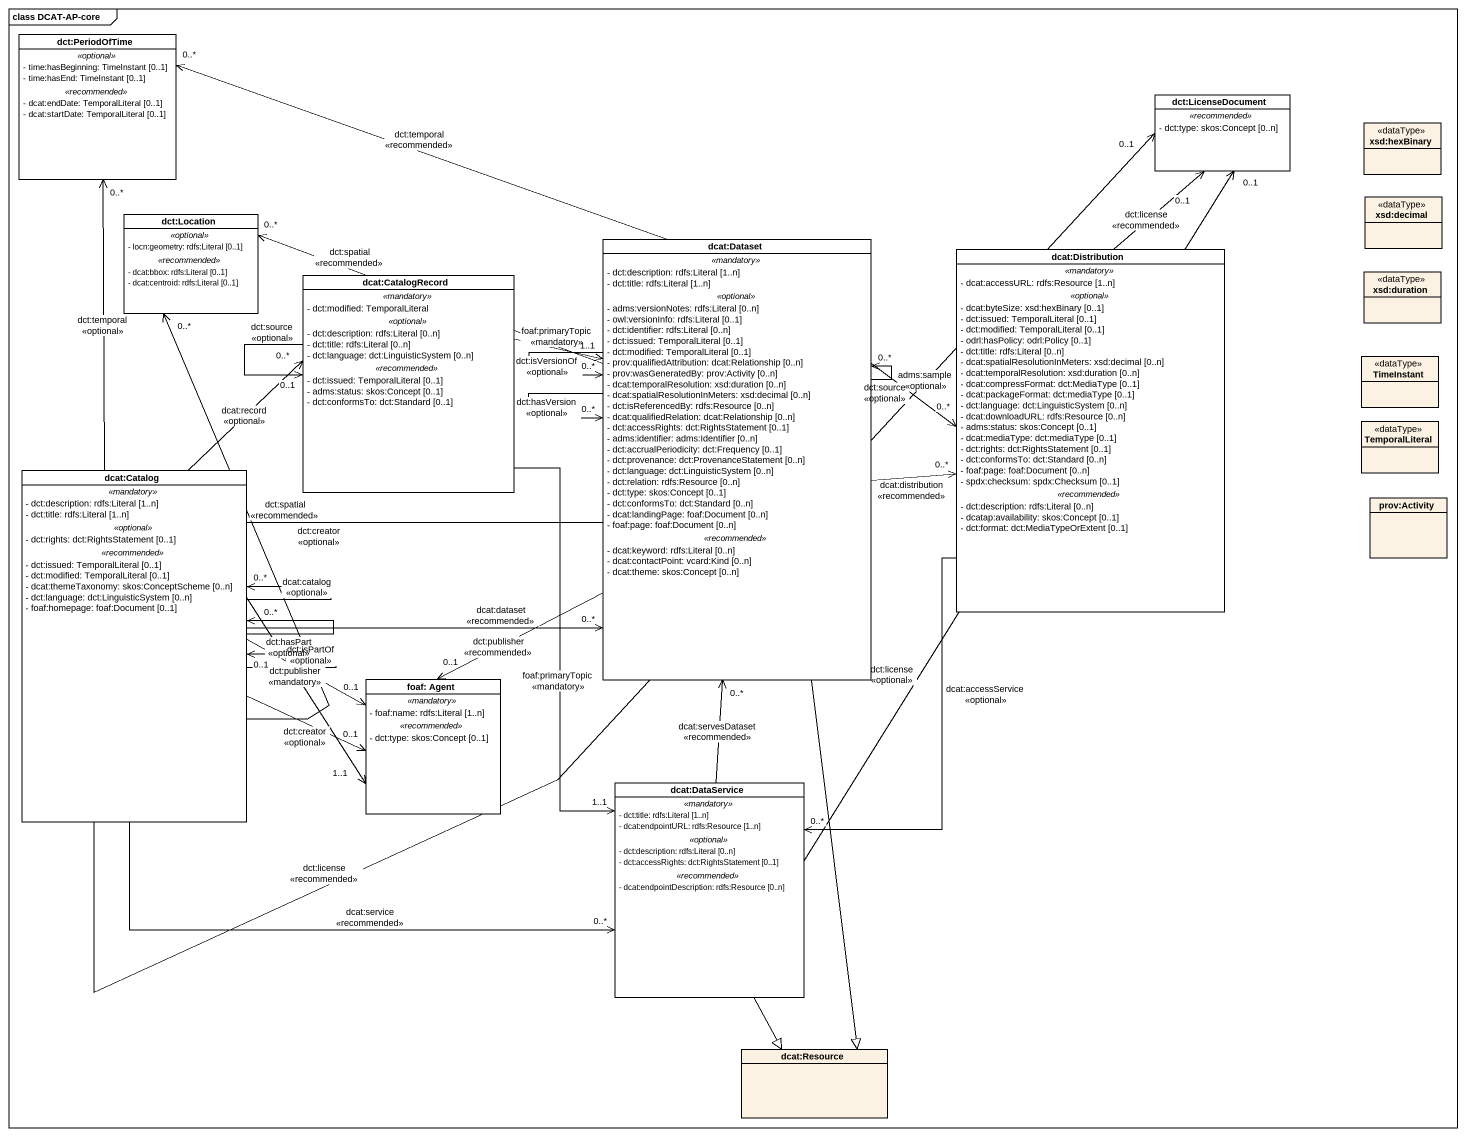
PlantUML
@startuml
mainframe class DCAT-AP-core
hide circle
hide empty members
skinparam classAttributeIconSize 0
class "dct:PeriodOfTime" as dct_PeriodOfTime #FFFFFF {
  .. <<optional>> ..
  - time:hasBeginning: TimeInstant [0..1]
  - time:hasEnd: TimeInstant [0..1]
  .. <<recommended>> ..
  - dcat:endDate: TemporalLiteral [0..1]
  - dcat:startDate: TemporalLiteral [0..1]
}
class "dct:LicenseDocument" as dct_LicenseDocument #FFFFFF {
  .. <<recommended>> ..
  - dct:type: skos:Concept [0..n]
}
class "xsd:hexBinary" as xsd_hexBinary <<dataType>>
class "xsd:decimal" as xsd_decimal <<dataType>>
class "dct:Location" as dct_Location #FFFFFF {
  .. <<optional>> ..
  - locn:geometry: rdfs:Literal [0..1]
  .. <<recommended>> ..
  - dcat:bbox: rdfs:Literal [0..1]
  - dcat:centroid: rdfs:Literal [0..1]
}
class "dcat:Dataset" as dcat_Dataset #FFFFFF {
  .. <<mandatory>> ..
  - dct:description: rdfs:Literal [1..n]
  - dct:title: rdfs:Literal [1..n]
  .. <<optional>> ..
  - adms:versionNotes: rdfs:Literal [0..n]
  - owl:versionInfo: rdfs:Literal [0..1]
  - dct:identifier: rdfs:Literal [0..n]
  - dct:issued: TemporalLiteral [0..1]
  - dct:modified: TemporalLiteral [0..1]
  - prov:qualifiedAttribution: dcat:Relationship [0..n]
  - prov:wasGeneratedBy: prov:Activity [0..n]
  - dcat:temporalResolution: xsd:duration [0..n]
  - dcat:spatialResolutionInMeters: xsd:decimal [0..n]
  - dct:isReferencedBy: rdfs:Resource [0..n]
  - dcat:qualifiedRelation: dcat:Relationship [0..n]
  - dct:accessRights: dct:RightsStatement [0..1]
  - adms:identifier: adms:Identifier [0..n]
  - dct:accrualPeriodicity: dct:Frequency [0..1]
  - dct:provenance: dct:ProvenanceStatement [0..n]
  - dct:language: dct:LinguisticSystem [0..n]
  - dct:relation: rdfs:Resource [0..n]
  - dct:type: skos:Concept [0..1]
  - dct:conformsTo: dct:Standard [0..n]
  - dcat:landingPage: foaf:Document [0..n]
  - foaf:page: foaf:Document [0..n]
  .. <<recommended>> ..
  - dcat:keyword: rdfs:Literal [0..n]
  - dcat:contactPoint: vcard:Kind [0..n]
  - dcat:theme: skos:Concept [0..n]
}
class "dcat:CatalogRecord" as dcat_CatalogRecord #FFFFFF {
  .. <<mandatory>> ..
  - dct:modified: TemporalLiteral
  .. <<optional>> ..
  - dct:description: rdfs:Literal [0..n]
  - dct:title: rdfs:Literal [0..n]
  - dct:language: dct:LinguisticSystem [0..n]
  .. <<recommended>> ..
  - dct:issued: TemporalLiteral [0..1]
  - adms:status: skos:Concept [0..1]
  - dct:conformsTo: dct:Standard [0..1]
}
class "dcat:Distribution" as dcat_Distribution #FFFFFF {
  .. <<mandatory>> ..
  - dcat:accessURL: rdfs:Resource [1..n]
  .. <<optional>> ..
  - dcat:byteSize: xsd:hexBinary [0..1]
  - dct:issued: TemporalLiteral [0..1]
  - dct:modified: TemporalLiteral [0..1]
  - odrl:hasPolicy: odrl:Policy [0..1]
  - dct:title: rdfs:Literal [0..n]
  - dcat:spatialResolutionInMeters: xsd:decimal [0..n]
  - dcat:temporalResolution: xsd:duration [0..n]
  - dcat:compressFormat: dct:MediaType [0..1]
  - dcat:packageFormat: dct:mediaType [0..1]
  - dct:language: dct:LinguisticSystem [0..n]
  - dcat:downloadURL: rdfs:Resource [0..n]
  - adms:status: skos:Concept [0..1]
  - dcat:mediaType: dct:mediaType [0..1]
  - dct:rights: dct:RightsStatement [0..1]
  - dct:conformsTo: dct:Standard [0..n]
  - foaf:page: foaf:Document [0..n]
  - spdx:checksum: spdx:Checksum [0..1]
  .. <<recommended>> ..
  - dct:description: rdfs:Literal [0..n]
  - dcatap:availability: skos:Concept [0..1]
  - dct:format: dct:MediaTypeOrExtent [0..1]
}
class "xsd:duration" as xsd_duration <<dataType>>
class TimeInstant <<dataType>>
class TemporalLiteral <<dataType>>
class "dcat:Catalog" as dcat_Catalog #FFFFFF {
  .. <<mandatory>> ..
  - dct:description: rdfs:Literal [1..n]
  - dct:title: rdfs:Literal [1..n]
  .. <<optional>> ..
  - dct:rights: dct:RightsStatement [0..1]
  .. <<recommended>> ..
  - dct:issued: TemporalLiteral [0..1]
  - dct:modified: TemporalLiteral [0..1]
  - dcat:themeTaxonomy: skos:ConceptScheme [0..n]
  - dct:language: dct:LinguisticSystem [0..n]
  - foaf:homepage: foaf:Document [0..1]
}
class "prov:Activity" as prov_Activity
class "foaf: Agent" as foaf_Agent #FFFFFF {
  .. <<mandatory>> ..
  - foaf:name: rdfs:Literal [1..n]
  .. <<recommended>> ..
  - dct:type: skos:Concept [0..1]
}
class "dcat:DataService" as dcat_DataService #FFFFFF {
  .. <<mandatory>> ..
  - dct:title: rdfs:Literal [1..n]
  - dcat:endpointURL: rdfs:Resource [1..n]
  .. <<optional>> ..
  - dct:description: rdfs:Literal [0..n]
  - dct:accessRights: dct:RightsStatement [0..1]
  .. <<recommended>> ..
  - dcat:endpointDescription: rdfs:Resource [0..n]
}
class "dcat:Resource" as dcat_Resource
dcat_Dataset -left-> "0..*" dct_PeriodOfTime : dct:temporal\n<<recommended>>
dcat_Dataset -left-> "0..*" dct_Location : dct:spatial\n<<recommended>>
dcat_Dataset --> "0..*" dcat_Dataset : dct:source\n<<optional>>
dcat_Dataset --> "0..*" dcat_Dataset : dct:hasVersion\n<<optional>>
dcat_Dataset --> "0..*" dcat_Dataset : dct:isVersionOf\n<<optional>>
dcat_Dataset -right-> "0..*" dcat_Distribution : adms:sample\n<<optional>>
dcat_Dataset -right-> "0..*" dcat_Distribution : dcat:distribution\n<<recommended>>
dcat_Dataset --> "0..1" foaf_Agent : dct:publisher\n<<recommended>>
dcat_Dataset --> "0..1" foaf_Agent : dct:creator\n<<optional>>
dcat_Dataset --|> dcat_Resource
dcat_CatalogRecord -right-> "1..1" dcat_Dataset : foaf:primaryTopic\n<<mandatory>>
dcat_CatalogRecord --> "0..1" dcat_CatalogRecord : dct:source\n<<optional>>
dcat_CatalogRecord --> "1..1" dcat_DataService : foaf:primaryTopic\n<<mandatory>>
dcat_Distribution -up-> "0..1" dct_LicenseDocument : dct:license\n<<recommended>>
dcat_Distribution --> "0..*" dcat_DataService : dcat:accessService\n<<optional>>
dcat_Catalog -up-> "0..*" dct_PeriodOfTime : dct:temporal\n<<optional>>
dcat_Catalog -right-> "0..1" dct_LicenseDocument : dct:license\n<<recommended>>
dcat_Catalog -up-> "0..*" dct_Location : dct:spatial\n<<recommended>>
dcat_Catalog -right-> "0..*" dcat_Dataset : dcat:dataset\n<<recommended>>
dcat_Catalog -up-> "0..*" dcat_CatalogRecord : dcat:record\n<<optional>>
dcat_Catalog --> "0..*" dcat_Catalog : dct:hasPart\n<<optional>>
dcat_Catalog --> "0..1" dcat_Catalog : dct:isPartOf\n<<optional>>
dcat_Catalog --> "0..*" dcat_Catalog : dcat:catalog\n<<optional>>
dcat_Catalog -right-> "1..1" foaf_Agent : dct:publisher\n<<mandatory>>
dcat_Catalog -right-> "0..1" foaf_Agent : dct:creator\n<<optional>>
dcat_Catalog -right-> "0..*" dcat_DataService : dcat:service\n<<recommended>>
dcat_DataService -up-> "0..1" dct_LicenseDocument : dct:license\n<<optional>>
dcat_DataService -up-> "0..*" dcat_Dataset : dcat:servesDataset\n<<recommended>>
dcat_DataService --|> dcat_Resource
@enduml
